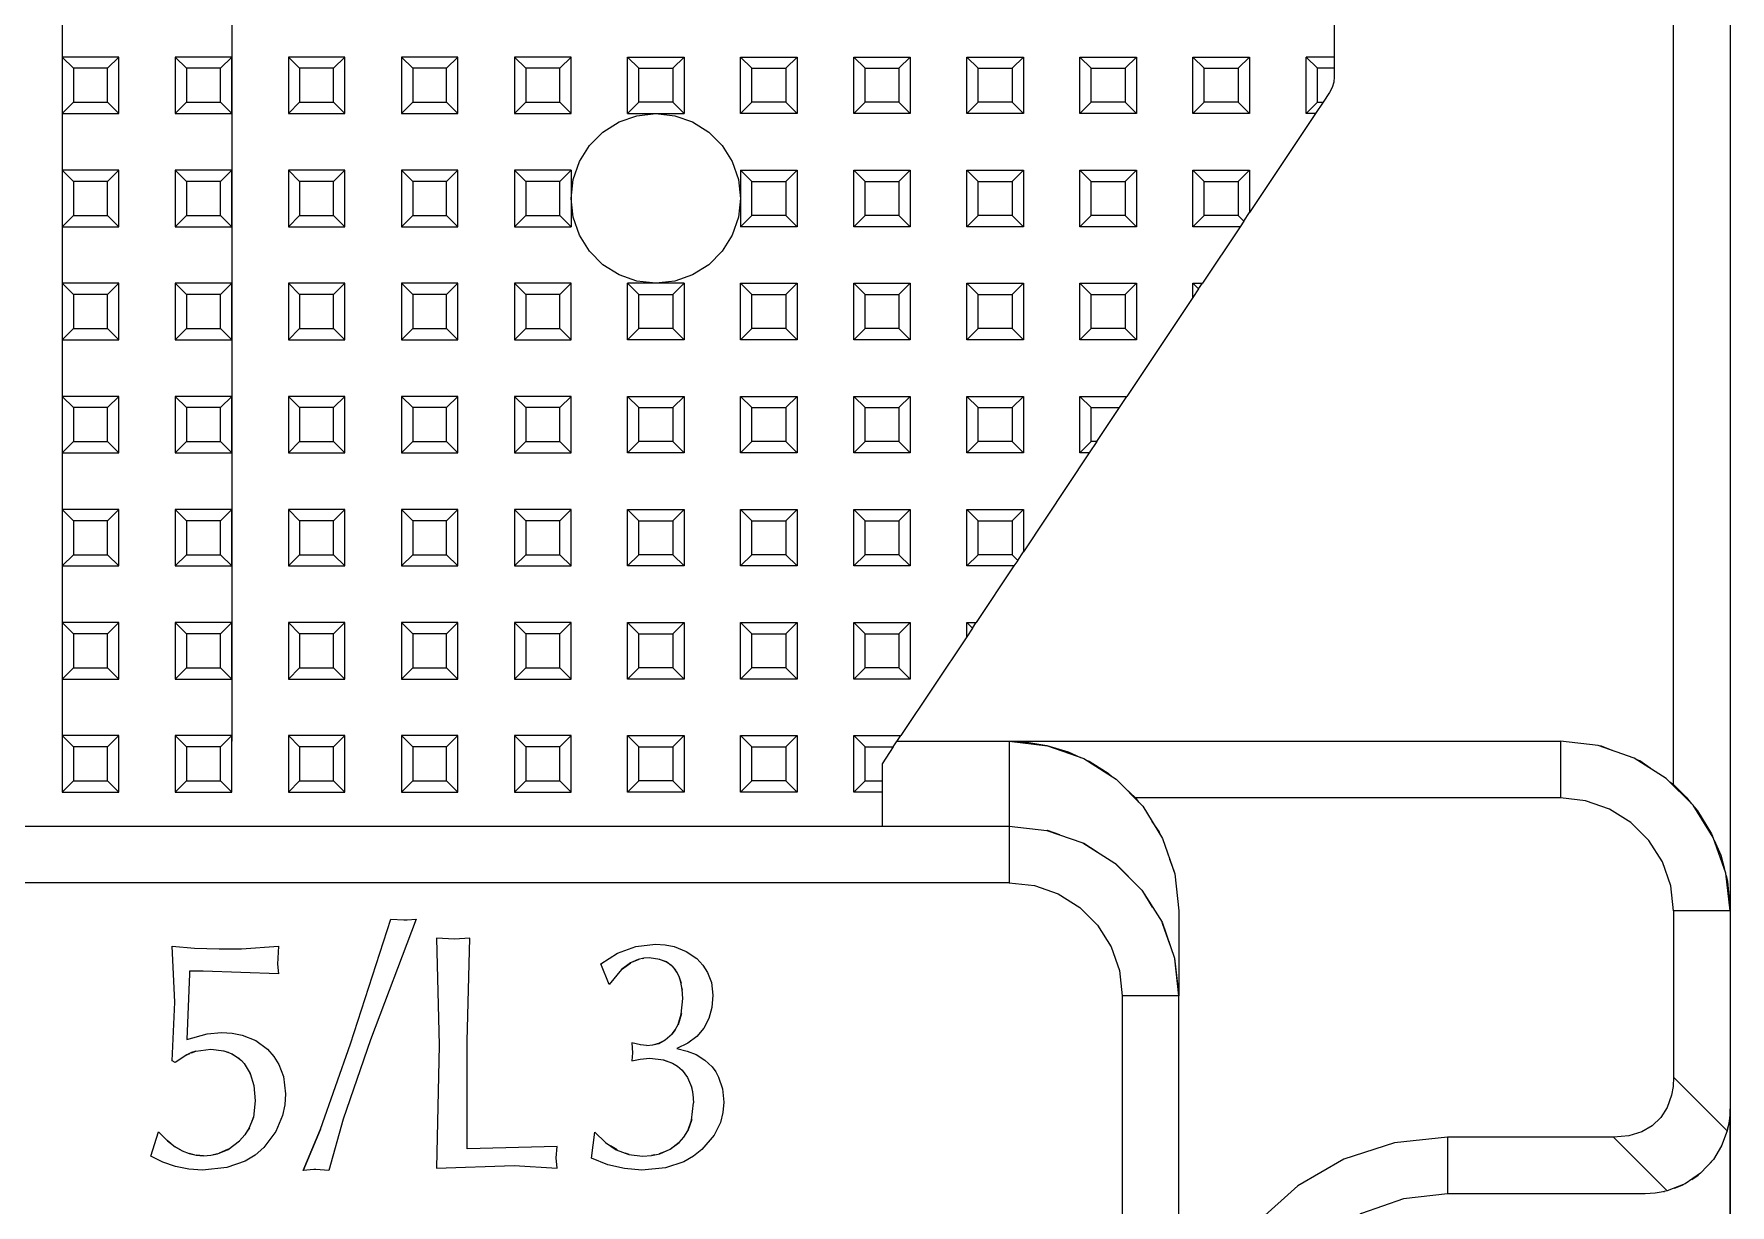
# Model space of a CAD drawing. Header units: millimetres. Extents: x 0 to 125, y 0 to 180.
# Drawn here: x 92.65 to 122.65, y 136.1 to 156.81 of the extents above; entities that cross this region are included whole.
import ezdxf

# ---------------------------------------------------------------- set-up
doc = ezdxf.new("R2010")
doc.units = ezdxf.units.MM

# ---------------------------------------------------------------- blocks, each defined once
blk = doc.blocks.new('CHINT_7200accf6e0c55f6a13e2ec68f27ea84_FACE_0')
at = {"color": 7, "linetype": 'CONTINUOUS', "true_color": 0x40d9ff}
for p, q in [((93.15, 161.4), (93.15, 144.4)), ((96.15, 159.4), (96.15, 144.3)), ((115.65, 157.4), (115.65, 156.4)), ((93.35, 156.2), (93.15, 156.4)), ((94.15, 156.4), (93.15, 156.4)), ((93.15, 156.4), (93.15, 155.4)), ((93.95, 156.2), (94.15, 156.4)), ((94.15, 155.4), (94.15, 156.4)), ((95.35, 156.2), (95.15, 156.4)), ((96.15, 156.4), (95.15, 156.4)), ((95.15, 156.4), (95.15, 155.4)), ((95.95, 156.2), (96.15, 156.4)), ((96.15, 155.4), (96.15, 156.4)), ((97.35, 156.2), (97.15, 156.4)), ((98.15, 156.4), (97.15, 156.4)), ((97.15, 156.4), (97.15, 155.4)), ((97.95, 156.2), (98.15, 156.4)), ((98.15, 155.4), (98.15, 156.4)), ((99.35, 156.2), (99.15, 156.4)), ((100.15, 156.4), (99.15, 156.4)), ((99.15, 156.4), (99.15, 155.4)), ((99.95, 156.2), (100.15, 156.4)), ((100.15, 155.4), (100.15, 156.4)), ((101.35, 156.2), (101.15, 156.4)), ((102.15, 156.4), (101.15, 156.4)), ((101.15, 156.4), (101.15, 155.4)), ((101.95, 156.2), (102.15, 156.4)), ((102.15, 155.4), (102.15, 156.4)), ((103.35, 156.2), (103.15, 156.4)), ((103.15, 155.4), (103.15, 156.4)), ((103.15, 156.4), (104.15, 156.4)), ((103.95, 156.2), (104.15, 156.4)), ((104.15, 156.4), (104.15, 155.4)), ((105.35, 156.2), (105.15, 156.4)), ((105.15, 155.4), (105.15, 156.4)), ((105.15, 156.4), (106.15, 156.4)), ((105.95, 156.2), (106.15, 156.4)), ((106.15, 156.4), (106.15, 155.4)), ((107.35, 156.2), (107.15, 156.4)), ((107.15, 155.4), (107.15, 156.4)), ((107.15, 156.4), (108.15, 156.4)), ((107.95, 156.2), (108.15, 156.4)), ((108.15, 156.4), (108.15, 155.4)), ((109.35, 156.2), (109.15, 156.4)), ((109.15, 155.4), (109.15, 156.4)), ((109.15, 156.4), (110.15, 156.4)), ((109.95, 156.2), (110.15, 156.4)), ((110.15, 156.4), (110.15, 155.4)), ((111.35, 156.2), (111.15, 156.4)), ((111.15, 155.4), (111.15, 156.4)), ((111.15, 156.4), (112.15, 156.4)), ((111.95, 156.2), (112.15, 156.4)), ((112.15, 156.4), (112.15, 155.4)), ((113.35, 156.2), (113.15, 156.4)), ((113.15, 155.4), (113.15, 156.4)), ((113.15, 156.4), (114.15, 156.4)), ((113.95, 156.2), (114.15, 156.4)), ((114.15, 156.4), (114.15, 155.4)), ((115.35, 156.2), (115.15, 156.4)), ((115.15, 155.4), (115.15, 156.4)), ((115.65, 156.4), (115.15, 156.4)), ((93.95, 156.2), (93.35, 156.2)), ((93.35, 156.2), (93.35, 155.6)), ((93.95, 155.6), (93.95, 156.2)), ((95.95, 156.2), (95.35, 156.2)), ((95.35, 156.2), (95.35, 155.6)), ((95.95, 155.6), (95.95, 156.2)), ((97.95, 156.2), (97.35, 156.2)), ((97.35, 156.2), (97.35, 155.6)), ((97.95, 155.6), (97.95, 156.2)), ((99.95, 156.2), (99.35, 156.2)), ((99.35, 156.2), (99.35, 155.6)), ((99.95, 155.6), (99.95, 156.2)), ((101.95, 156.2), (101.35, 156.2)), ((101.35, 156.2), (101.35, 155.6)), ((101.95, 155.6), (101.95, 156.2)), ((103.35, 155.6), (103.35, 156.2)), ((103.35, 156.2), (103.95, 156.2)), ((103.95, 156.2), (103.95, 155.6)), ((105.35, 155.6), (105.35, 156.2)), ((105.35, 156.2), (105.95, 156.2)), ((105.95, 156.2), (105.95, 155.6)), ((107.35, 155.6), (107.35, 156.2)), ((107.35, 156.2), (107.95, 156.2)), ((107.95, 156.2), (107.95, 155.6)), ((109.35, 155.6), (109.35, 156.2)), ((109.35, 156.2), (109.95, 156.2)), ((109.95, 156.2), (109.95, 155.6)), ((111.35, 155.6), (111.35, 156.2)), ((111.35, 156.2), (111.95, 156.2)), ((111.95, 156.2), (111.95, 155.6)), ((113.35, 155.6), (113.35, 156.2)), ((113.35, 156.2), (113.95, 156.2)), ((113.95, 156.2), (113.95, 155.6)), ((115.35, 155.6), (115.35, 156.2)), ((93.35, 155.6), (93.15, 155.4)), ((93.15, 155.4), (94.15, 155.4)), ((93.35, 155.6), (93.95, 155.6)), ((93.95, 155.6), (94.15, 155.4)), ((95.35, 155.6), (95.15, 155.4)), ((95.15, 155.4), (96.15, 155.4)), ((95.35, 155.6), (95.95, 155.6)), ((95.95, 155.6), (96.15, 155.4)), ((97.35, 155.6), (97.15, 155.4)), ((97.15, 155.4), (98.15, 155.4)), ((97.35, 155.6), (97.95, 155.6)), ((97.95, 155.6), (98.15, 155.4)), ((99.35, 155.6), (99.15, 155.4)), ((99.15, 155.4), (100.15, 155.4)), ((99.35, 155.6), (99.95, 155.6)), ((99.95, 155.6), (100.15, 155.4)), ((101.35, 155.6), (101.15, 155.4)), ((101.15, 155.4), (102.15, 155.4)), ((101.35, 155.6), (101.95, 155.6)), ((101.95, 155.6), (102.15, 155.4)), ((103.35, 155.6), (103.15, 155.4)), ((103.95, 155.6), (103.35, 155.6)), ((103.95, 155.6), (104.15, 155.4)), ((105.35, 155.6), (105.15, 155.4)), ((106.15, 155.4), (105.15, 155.4)), ((105.95, 155.6), (105.35, 155.6)), ((105.95, 155.6), (106.15, 155.4)), ((107.35, 155.6), (107.15, 155.4)), ((108.15, 155.4), (107.15, 155.4)), ((107.95, 155.6), (107.35, 155.6)), ((107.95, 155.6), (108.15, 155.4)), ((109.35, 155.6), (109.15, 155.4)), ((110.15, 155.4), (109.15, 155.4)), ((109.95, 155.6), (109.35, 155.6)), ((109.95, 155.6), (110.15, 155.4)), ((111.35, 155.6), (111.15, 155.4)), ((112.15, 155.4), (111.15, 155.4)), ((111.95, 155.6), (111.35, 155.6)), ((111.95, 155.6), (112.15, 155.4)), ((113.35, 155.6), (113.15, 155.4)), ((114.15, 155.4), (113.15, 155.4)), ((113.95, 155.6), (113.35, 155.6)), ((113.95, 155.6), (114.15, 155.4)), ((115.317, 155.4), (114.15, 153.65)), ((115.35, 155.6), (115.15, 155.4)), ((115.317, 155.4), (115.15, 155.4)), ((93.35, 154.2), (93.15, 154.4)), ((94.15, 154.4), (93.15, 154.4)), ((93.15, 154.4), (93.15, 153.4)), ((93.95, 154.2), (93.35, 154.2)), ((93.35, 154.2), (93.35, 153.6)), ((93.95, 154.2), (94.15, 154.4)), ((93.95, 153.6), (93.95, 154.2)), ((94.15, 153.4), (94.15, 154.4)), ((95.35, 154.2), (95.15, 154.4)), ((96.15, 154.4), (95.15, 154.4)), ((95.15, 154.4), (95.15, 153.4)), ((95.95, 154.2), (95.35, 154.2)), ((95.35, 154.2), (95.35, 153.6)), ((95.95, 154.2), (96.15, 154.4)), ((95.95, 153.6), (95.95, 154.2)), ((96.15, 153.4), (96.15, 154.4)), ((97.35, 154.2), (97.15, 154.4)), ((98.15, 154.4), (97.15, 154.4)), ((97.15, 154.4), (97.15, 153.4)), ((97.95, 154.2), (97.35, 154.2)), ((97.35, 154.2), (97.35, 153.6)), ((97.95, 154.2), (98.15, 154.4)), ((97.95, 153.6), (97.95, 154.2)), ((98.15, 153.4), (98.15, 154.4)), ((99.35, 154.2), (99.15, 154.4)), ((100.15, 154.4), (99.15, 154.4)), ((99.15, 154.4), (99.15, 153.4)), ((99.95, 154.2), (99.35, 154.2)), ((99.35, 154.2), (99.35, 153.6)), ((99.95, 154.2), (100.15, 154.4)), ((99.95, 153.6), (99.95, 154.2)), ((100.15, 153.4), (100.15, 154.4)), ((101.35, 154.2), (101.15, 154.4)), ((101.15, 154.4), (101.15, 153.4)), ((102.15, 154.4), (101.15, 154.4)), ((101.95, 154.2), (101.35, 154.2)), ((101.35, 154.2), (101.35, 153.6)), ((101.95, 154.2), (102.15, 154.4)), ((101.95, 153.6), (101.95, 154.2)), ((105.35, 154.2), (105.15, 154.4)), ((105.15, 154.4), (106.15, 154.4)), ((105.35, 154.2), (105.95, 154.2)), ((105.35, 153.6), (105.35, 154.2)), ((105.95, 154.2), (106.15, 154.4)), ((105.95, 154.2), (105.95, 153.6)), ((106.15, 154.4), (106.15, 153.4)), ((107.35, 154.2), (107.15, 154.4)), ((107.15, 153.4), (107.15, 154.4)), ((107.15, 154.4), (108.15, 154.4)), ((107.35, 153.6), (107.35, 154.2)), ((107.35, 154.2), (107.95, 154.2)), ((107.95, 154.2), (108.15, 154.4)), ((107.95, 154.2), (107.95, 153.6)), ((108.15, 154.4), (108.15, 153.4)), ((109.35, 154.2), (109.15, 154.4)), ((109.15, 153.4), (109.15, 154.4)), ((109.15, 154.4), (110.15, 154.4)), ((109.35, 153.6), (109.35, 154.2)), ((109.35, 154.2), (109.95, 154.2)), ((109.95, 154.2), (110.15, 154.4)), ((109.95, 154.2), (109.95, 153.6)), ((110.15, 154.4), (110.15, 153.4)), ((111.35, 154.2), (111.15, 154.4)), ((111.15, 153.4), (111.15, 154.4)), ((111.15, 154.4), (112.15, 154.4)), ((111.35, 153.6), (111.35, 154.2)), ((111.35, 154.2), (111.95, 154.2)), ((111.95, 154.2), (112.15, 154.4)), ((111.95, 154.2), (111.95, 153.6)), ((112.15, 154.4), (112.15, 153.4)), ((113.35, 154.2), (113.15, 154.4)), ((113.15, 153.4), (113.15, 154.4)), ((113.15, 154.4), (114.15, 154.4)), ((113.35, 154.2), (113.95, 154.2)), ((113.35, 153.6), (113.35, 154.2)), ((113.95, 154.2), (114.15, 154.4)), ((113.95, 154.2), (113.95, 153.6)), ((114.15, 154.4), (114.15, 153.65)), ((93.35, 153.6), (93.15, 153.4)), ((93.35, 153.6), (93.95, 153.6)), ((93.95, 153.6), (94.15, 153.4)), ((95.35, 153.6), (95.15, 153.4)), ((95.35, 153.6), (95.95, 153.6)), ((95.95, 153.6), (96.15, 153.4)), ((97.35, 153.6), (97.15, 153.4)), ((97.35, 153.6), (97.95, 153.6)), ((97.95, 153.6), (98.15, 153.4)), ((99.35, 153.6), (99.15, 153.4)), ((99.35, 153.6), (99.95, 153.6)), ((99.95, 153.6), (100.15, 153.4)), ((101.35, 153.6), (101.15, 153.4)), ((101.35, 153.6), (101.95, 153.6)), ((101.95, 153.6), (102.15, 153.4)), ((105.35, 153.6), (105.15, 153.4)), ((105.95, 153.6), (105.35, 153.6)), ((105.95, 153.6), (106.15, 153.4)), ((107.35, 153.6), (107.15, 153.4)), ((107.95, 153.6), (107.35, 153.6)), ((107.95, 153.6), (108.15, 153.4)), ((109.35, 153.6), (109.15, 153.4)), ((109.95, 153.6), (109.35, 153.6)), ((109.95, 153.6), (110.15, 153.4)), ((111.35, 153.6), (111.15, 153.4)), ((111.95, 153.6), (111.35, 153.6)), ((111.95, 153.6), (112.15, 153.4)), ((113.35, 153.6), (113.15, 153.4)), ((113.95, 153.6), (113.35, 153.6)), ((113.95, 153.6), (114.05, 153.5)), ((114.05, 153.5), (114.15, 153.65)), ((93.15, 153.4), (94.15, 153.4)), ((95.15, 153.4), (96.15, 153.4)), ((97.15, 153.4), (98.15, 153.4)), ((99.15, 153.4), (100.15, 153.4)), ((101.15, 153.4), (102.15, 153.4)), ((106.15, 153.4), (105.15, 153.4)), ((108.15, 153.4), (107.15, 153.4)), ((110.15, 153.4), (109.15, 153.4)), ((112.15, 153.4), (111.15, 153.4)), ((113.983, 153.4), (113.15, 153.4)), ((113.983, 153.4), (113.317, 152.4)), ((114.05, 153.5), (113.983, 153.4)), ((93.35, 152.2), (93.15, 152.4)), ((94.15, 152.4), (93.15, 152.4)), ((93.15, 152.4), (93.15, 151.4)), ((93.95, 152.2), (93.35, 152.2)), ((93.35, 152.2), (93.35, 151.6)), ((93.95, 152.2), (94.15, 152.4)), ((93.95, 151.6), (93.95, 152.2)), ((94.15, 151.4), (94.15, 152.4)), ((95.35, 152.2), (95.15, 152.4)), ((96.15, 152.4), (95.15, 152.4)), ((95.15, 152.4), (95.15, 151.4)), ((95.95, 152.2), (95.35, 152.2)), ((95.35, 152.2), (95.35, 151.6)), ((95.95, 152.2), (96.15, 152.4)), ((95.95, 151.6), (95.95, 152.2)), ((96.15, 151.4), (96.15, 152.4)), ((97.35, 152.2), (97.15, 152.4)), ((98.15, 152.4), (97.15, 152.4)), ((97.15, 152.4), (97.15, 151.4)), ((97.95, 152.2), (97.35, 152.2)), ((97.35, 152.2), (97.35, 151.6)), ((97.95, 152.2), (98.15, 152.4)), ((97.95, 151.6), (97.95, 152.2)), ((98.15, 151.4), (98.15, 152.4)), ((99.35, 152.2), (99.15, 152.4)), ((100.15, 152.4), (99.15, 152.4)), ((99.15, 152.4), (99.15, 151.4)), ((99.95, 152.2), (99.35, 152.2)), ((99.35, 152.2), (99.35, 151.6)), ((99.95, 152.2), (100.15, 152.4)), ((99.95, 151.6), (99.95, 152.2)), ((100.15, 151.4), (100.15, 152.4)), ((101.35, 152.2), (101.15, 152.4)), ((102.15, 152.4), (101.15, 152.4)), ((101.15, 152.4), (101.15, 151.4)), ((101.95, 152.2), (101.35, 152.2)), ((101.35, 152.2), (101.35, 151.6)), ((101.95, 152.2), (102.15, 152.4)), ((101.95, 151.6), (101.95, 152.2)), ((102.15, 151.4), (102.15, 152.4)), ((103.35, 152.2), (103.15, 152.4)), ((103.15, 151.4), (103.15, 152.4)), ((103.35, 151.6), (103.35, 152.2)), ((103.35, 152.2), (103.95, 152.2)), ((103.95, 152.2), (104.15, 152.4)), ((103.95, 152.2), (103.95, 151.6)), ((104.15, 152.4), (104.15, 151.4)), ((105.35, 152.2), (105.15, 152.4)), ((105.15, 151.4), (105.15, 152.4)), ((105.15, 152.4), (106.15, 152.4)), ((105.35, 151.6), (105.35, 152.2)), ((105.35, 152.2), (105.95, 152.2)), ((105.95, 152.2), (106.15, 152.4)), ((105.95, 152.2), (105.95, 151.6)), ((106.15, 152.4), (106.15, 151.4)), ((107.35, 152.2), (107.15, 152.4)), ((107.15, 151.4), (107.15, 152.4)), ((107.15, 152.4), (108.15, 152.4)), ((107.35, 151.6), (107.35, 152.2)), ((107.35, 152.2), (107.95, 152.2)), ((107.95, 152.2), (108.15, 152.4)), ((107.95, 152.2), (107.95, 151.6)), ((108.15, 152.4), (108.15, 151.4)), ((109.35, 152.2), (109.15, 152.4)), ((109.15, 151.4), (109.15, 152.4)), ((109.15, 152.4), (110.15, 152.4)), ((109.35, 151.6), (109.35, 152.2)), ((109.35, 152.2), (109.95, 152.2)), ((109.95, 152.2), (110.15, 152.4)), ((109.95, 152.2), (109.95, 151.6)), ((110.15, 152.4), (110.15, 151.4)), ((111.35, 152.2), (111.15, 152.4)), ((111.15, 152.4), (112.15, 152.4)), ((111.15, 151.4), (111.15, 152.4)), ((111.35, 152.2), (111.95, 152.2)), ((111.35, 151.6), (111.35, 152.2)), ((111.95, 152.2), (112.15, 152.4)), ((111.95, 152.2), (111.95, 151.6)), ((113.15, 152.15), (111.983, 150.4)), ((112.15, 152.4), (112.15, 151.4)), ((113.25, 152.3), (113.15, 152.4)), ((113.15, 152.15), (113.15, 152.4)), ((113.15, 152.4), (113.317, 152.4)), ((113.25, 152.3), (113.15, 152.15)), ((113.25, 152.3), (113.317, 152.4)), ((93.35, 151.6), (93.15, 151.4)), ((93.35, 151.6), (93.95, 151.6)), ((93.95, 151.6), (94.15, 151.4)), ((95.35, 151.6), (95.15, 151.4)), ((95.35, 151.6), (95.95, 151.6)), ((95.95, 151.6), (96.15, 151.4)), ((97.35, 151.6), (97.15, 151.4)), ((97.35, 151.6), (97.95, 151.6)), ((97.95, 151.6), (98.15, 151.4)), ((99.35, 151.6), (99.15, 151.4)), ((99.35, 151.6), (99.95, 151.6)), ((99.95, 151.6), (100.15, 151.4)), ((101.35, 151.6), (101.15, 151.4)), ((101.35, 151.6), (101.95, 151.6)), ((101.95, 151.6), (102.15, 151.4)), ((103.35, 151.6), (103.15, 151.4)), ((103.95, 151.6), (103.35, 151.6)), ((103.95, 151.6), (104.15, 151.4)), ((105.35, 151.6), (105.15, 151.4)), ((105.95, 151.6), (105.35, 151.6)), ((105.95, 151.6), (106.15, 151.4)), ((107.35, 151.6), (107.15, 151.4)), ((107.95, 151.6), (107.35, 151.6)), ((107.95, 151.6), (108.15, 151.4)), ((109.35, 151.6), (109.15, 151.4)), ((109.95, 151.6), (109.35, 151.6)), ((109.95, 151.6), (110.15, 151.4)), ((111.35, 151.6), (111.15, 151.4)), ((111.95, 151.6), (111.35, 151.6)), ((111.95, 151.6), (112.15, 151.4)), ((93.15, 151.4), (94.15, 151.4)), ((95.15, 151.4), (96.15, 151.4)), ((97.15, 151.4), (98.15, 151.4)), ((99.15, 151.4), (100.15, 151.4)), ((101.15, 151.4), (102.15, 151.4)), ((104.15, 151.4), (103.15, 151.4)), ((106.15, 151.4), (105.15, 151.4)), ((108.15, 151.4), (107.15, 151.4)), ((110.15, 151.4), (109.15, 151.4)), ((112.15, 151.4), (111.15, 151.4)), ((93.35, 150.2), (93.15, 150.4)), ((94.15, 150.4), (93.15, 150.4)), ((93.15, 150.4), (93.15, 149.4)), ((93.95, 150.2), (94.15, 150.4)), ((94.15, 149.4), (94.15, 150.4)), ((95.35, 150.2), (95.15, 150.4)), ((96.15, 150.4), (95.15, 150.4)), ((95.15, 150.4), (95.15, 149.4)), ((95.95, 150.2), (96.15, 150.4)), ((96.15, 149.4), (96.15, 150.4)), ((97.35, 150.2), (97.15, 150.4)), ((98.15, 150.4), (97.15, 150.4)), ((97.15, 150.4), (97.15, 149.4)), ((97.95, 150.2), (98.15, 150.4)), ((98.15, 149.4), (98.15, 150.4)), ((99.35, 150.2), (99.15, 150.4)), ((100.15, 150.4), (99.15, 150.4)), ((99.15, 150.4), (99.15, 149.4)), ((99.95, 150.2), (100.15, 150.4)), ((100.15, 149.4), (100.15, 150.4)), ((101.35, 150.2), (101.15, 150.4)), ((102.15, 150.4), (101.15, 150.4)), ((101.15, 150.4), (101.15, 149.4)), ((101.95, 150.2), (102.15, 150.4)), ((102.15, 149.4), (102.15, 150.4)), ((103.35, 150.2), (103.15, 150.4)), ((103.15, 149.4), (103.15, 150.4)), ((103.15, 150.4), (104.15, 150.4)), ((103.95, 150.2), (104.15, 150.4)), ((104.15, 150.4), (104.15, 149.4)), ((105.35, 150.2), (105.15, 150.4)), ((105.15, 149.4), (105.15, 150.4)), ((105.15, 150.4), (106.15, 150.4)), ((105.95, 150.2), (106.15, 150.4)), ((106.15, 150.4), (106.15, 149.4)), ((107.35, 150.2), (107.15, 150.4)), ((107.15, 149.4), (107.15, 150.4)), ((107.15, 150.4), (108.15, 150.4)), ((107.95, 150.2), (108.15, 150.4)), ((108.15, 150.4), (108.15, 149.4)), ((109.35, 150.2), (109.15, 150.4)), ((109.15, 149.4), (109.15, 150.4)), ((109.15, 150.4), (110.15, 150.4)), ((109.95, 150.2), (110.15, 150.4)), ((110.15, 150.4), (110.15, 149.4)), ((111.35, 150.2), (111.15, 150.4)), ((111.15, 149.4), (111.15, 150.4)), ((111.15, 150.4), (111.983, 150.4)), ((111.85, 150.2), (111.983, 150.4)), ((93.95, 150.2), (93.35, 150.2)), ((93.35, 150.2), (93.35, 149.6)), ((93.95, 149.6), (93.95, 150.2)), ((95.95, 150.2), (95.35, 150.2)), ((95.35, 150.2), (95.35, 149.6)), ((95.95, 149.6), (95.95, 150.2)), ((97.95, 150.2), (97.35, 150.2)), ((97.35, 150.2), (97.35, 149.6)), ((97.95, 149.6), (97.95, 150.2)), ((99.95, 150.2), (99.35, 150.2)), ((99.35, 150.2), (99.35, 149.6)), ((99.95, 149.6), (99.95, 150.2)), ((101.95, 150.2), (101.35, 150.2)), ((101.35, 150.2), (101.35, 149.6)), ((101.95, 149.6), (101.95, 150.2)), ((103.35, 149.6), (103.35, 150.2)), ((103.35, 150.2), (103.95, 150.2)), ((103.95, 150.2), (103.95, 149.6)), ((105.35, 149.6), (105.35, 150.2)), ((105.35, 150.2), (105.95, 150.2)), ((105.95, 150.2), (105.95, 149.6)), ((107.35, 149.6), (107.35, 150.2)), ((107.35, 150.2), (107.95, 150.2)), ((107.95, 150.2), (107.95, 149.6)), ((109.35, 150.2), (109.95, 150.2)), ((109.35, 149.6), (109.35, 150.2)), ((109.95, 150.2), (109.95, 149.6)), ((111.35, 150.2), (111.85, 150.2)), ((111.35, 149.6), (111.35, 150.2)), ((111.45, 149.6), (111.85, 150.2)), ((93.35, 149.6), (93.15, 149.4)), ((93.35, 149.6), (93.95, 149.6)), ((93.95, 149.6), (94.15, 149.4)), ((95.35, 149.6), (95.15, 149.4)), ((95.35, 149.6), (95.95, 149.6)), ((95.95, 149.6), (96.15, 149.4)), ((97.35, 149.6), (97.15, 149.4)), ((97.35, 149.6), (97.95, 149.6)), ((97.95, 149.6), (98.15, 149.4)), ((99.35, 149.6), (99.15, 149.4)), ((99.35, 149.6), (99.95, 149.6)), ((99.95, 149.6), (100.15, 149.4)), ((101.35, 149.6), (101.15, 149.4)), ((101.35, 149.6), (101.95, 149.6)), ((101.95, 149.6), (102.15, 149.4)), ((103.35, 149.6), (103.15, 149.4)), ((103.95, 149.6), (103.35, 149.6)), ((103.95, 149.6), (104.15, 149.4)), ((105.35, 149.6), (105.15, 149.4)), ((105.95, 149.6), (105.35, 149.6)), ((105.95, 149.6), (106.15, 149.4)), ((107.35, 149.6), (107.15, 149.4)), ((107.95, 149.6), (107.35, 149.6)), ((107.95, 149.6), (108.15, 149.4)), ((109.35, 149.6), (109.15, 149.4)), ((109.95, 149.6), (109.35, 149.6)), ((109.95, 149.6), (110.15, 149.4)), ((111.35, 149.6), (111.15, 149.4)), ((111.45, 149.6), (111.317, 149.4)), ((111.45, 149.6), (111.35, 149.6)), ((93.15, 149.4), (94.15, 149.4)), ((95.15, 149.4), (96.15, 149.4)), ((97.15, 149.4), (98.15, 149.4)), ((99.15, 149.4), (100.15, 149.4)), ((101.15, 149.4), (102.15, 149.4)), ((104.15, 149.4), (103.15, 149.4)), ((106.15, 149.4), (105.15, 149.4)), ((108.15, 149.4), (107.15, 149.4)), ((110.15, 149.4), (109.15, 149.4)), ((111.317, 149.4), (110.15, 147.65)), ((111.317, 149.4), (111.15, 149.4)), ((93.35, 148.2), (93.15, 148.4)), ((94.15, 148.4), (93.15, 148.4)), ((93.15, 148.4), (93.15, 147.4)), ((93.95, 148.2), (93.35, 148.2)), ((93.35, 148.2), (93.35, 147.6)), ((93.95, 148.2), (94.15, 148.4)), ((93.95, 147.6), (93.95, 148.2)), ((94.15, 147.4), (94.15, 148.4)), ((95.35, 148.2), (95.15, 148.4)), ((96.15, 148.4), (95.15, 148.4)), ((95.15, 148.4), (95.15, 147.4)), ((95.95, 148.2), (95.35, 148.2)), ((95.35, 148.2), (95.35, 147.6)), ((95.95, 148.2), (96.15, 148.4)), ((95.95, 147.6), (95.95, 148.2)), ((96.15, 147.4), (96.15, 148.4)), ((97.35, 148.2), (97.15, 148.4)), ((98.15, 148.4), (97.15, 148.4)), ((97.15, 148.4), (97.15, 147.4)), ((97.95, 148.2), (97.35, 148.2)), ((97.35, 148.2), (97.35, 147.6)), ((97.95, 148.2), (98.15, 148.4)), ((97.95, 147.6), (97.95, 148.2)), ((98.15, 147.4), (98.15, 148.4)), ((99.35, 148.2), (99.15, 148.4)), ((100.15, 148.4), (99.15, 148.4)), ((99.15, 148.4), (99.15, 147.4)), ((99.95, 148.2), (99.35, 148.2)), ((99.35, 148.2), (99.35, 147.6)), ((99.95, 148.2), (100.15, 148.4)), ((99.95, 147.6), (99.95, 148.2)), ((100.15, 147.4), (100.15, 148.4)), ((101.35, 148.2), (101.15, 148.4)), ((102.15, 148.4), (101.15, 148.4)), ((101.15, 148.4), (101.15, 147.4)), ((101.95, 148.2), (101.35, 148.2)), ((101.35, 148.2), (101.35, 147.6)), ((101.95, 148.2), (102.15, 148.4)), ((101.95, 147.6), (101.95, 148.2)), ((102.15, 147.4), (102.15, 148.4)), ((103.35, 148.2), (103.15, 148.4)), ((103.15, 147.4), (103.15, 148.4)), ((103.15, 148.4), (104.15, 148.4)), ((103.35, 147.6), (103.35, 148.2)), ((103.35, 148.2), (103.95, 148.2)), ((103.95, 148.2), (104.15, 148.4)), ((103.95, 148.2), (103.95, 147.6)), ((104.15, 148.4), (104.15, 147.4)), ((105.35, 148.2), (105.15, 148.4)), ((105.15, 147.4), (105.15, 148.4)), ((105.15, 148.4), (106.15, 148.4)), ((105.35, 147.6), (105.35, 148.2)), ((105.35, 148.2), (105.95, 148.2)), ((105.95, 148.2), (106.15, 148.4)), ((105.95, 148.2), (105.95, 147.6)), ((106.15, 148.4), (106.15, 147.4)), ((107.35, 148.2), (107.15, 148.4)), ((107.15, 147.4), (107.15, 148.4)), ((107.15, 148.4), (108.15, 148.4)), ((107.35, 148.2), (107.95, 148.2)), ((107.35, 147.6), (107.35, 148.2)), ((107.95, 148.2), (108.15, 148.4)), ((107.95, 148.2), (107.95, 147.6)), ((108.15, 148.4), (108.15, 147.4)), ((109.35, 148.2), (109.15, 148.4)), ((109.15, 147.4), (109.15, 148.4)), ((109.15, 148.4), (110.15, 148.4)), ((109.35, 148.2), (109.95, 148.2)), ((109.35, 147.6), (109.35, 148.2)), ((109.95, 148.2), (110.15, 148.4)), ((109.95, 148.2), (109.95, 147.6)), ((110.15, 148.4), (110.15, 147.65)), ((93.35, 147.6), (93.15, 147.4)), ((93.35, 147.6), (93.95, 147.6)), ((93.95, 147.6), (94.15, 147.4)), ((95.35, 147.6), (95.15, 147.4)), ((95.35, 147.6), (95.95, 147.6)), ((95.95, 147.6), (96.15, 147.4)), ((97.35, 147.6), (97.15, 147.4)), ((97.35, 147.6), (97.95, 147.6)), ((97.95, 147.6), (98.15, 147.4)), ((99.35, 147.6), (99.15, 147.4)), ((99.35, 147.6), (99.95, 147.6)), ((99.95, 147.6), (100.15, 147.4)), ((101.35, 147.6), (101.15, 147.4)), ((101.35, 147.6), (101.95, 147.6)), ((101.95, 147.6), (102.15, 147.4)), ((103.35, 147.6), (103.15, 147.4)), ((103.95, 147.6), (103.35, 147.6)), ((103.95, 147.6), (104.15, 147.4)), ((105.35, 147.6), (105.15, 147.4)), ((105.95, 147.6), (105.35, 147.6)), ((105.95, 147.6), (106.15, 147.4)), ((107.35, 147.6), (107.15, 147.4)), ((107.95, 147.6), (107.35, 147.6)), ((107.95, 147.6), (108.15, 147.4)), ((109.35, 147.6), (109.15, 147.4)), ((109.95, 147.6), (109.35, 147.6)), ((109.95, 147.6), (110.05, 147.5)), ((110.05, 147.5), (110.15, 147.65)), ((93.15, 147.4), (94.15, 147.4)), ((95.15, 147.4), (96.15, 147.4)), ((97.15, 147.4), (98.15, 147.4)), ((99.15, 147.4), (100.15, 147.4)), ((101.15, 147.4), (102.15, 147.4)), ((104.15, 147.4), (103.15, 147.4)), ((106.15, 147.4), (105.15, 147.4)), ((108.15, 147.4), (107.15, 147.4)), ((109.983, 147.4), (109.15, 147.4)), ((109.983, 147.4), (109.317, 146.4)), ((110.05, 147.5), (109.983, 147.4)), ((93.35, 146.2), (93.15, 146.4)), ((94.15, 146.4), (93.15, 146.4)), ((93.15, 146.4), (93.15, 145.4)), ((93.95, 146.2), (93.35, 146.2)), ((93.35, 146.2), (93.35, 145.6)), ((93.95, 146.2), (94.15, 146.4)), ((93.95, 145.6), (93.95, 146.2)), ((94.15, 145.4), (94.15, 146.4)), ((95.35, 146.2), (95.15, 146.4)), ((96.15, 146.4), (95.15, 146.4)), ((95.15, 146.4), (95.15, 145.4)), ((95.95, 146.2), (95.35, 146.2)), ((95.35, 146.2), (95.35, 145.6)), ((95.95, 146.2), (96.15, 146.4)), ((95.95, 145.6), (95.95, 146.2)), ((96.15, 145.4), (96.15, 146.4)), ((97.35, 146.2), (97.15, 146.4)), ((98.15, 146.4), (97.15, 146.4)), ((97.15, 146.4), (97.15, 145.4)), ((97.95, 146.2), (97.35, 146.2)), ((97.35, 146.2), (97.35, 145.6)), ((97.95, 146.2), (98.15, 146.4)), ((97.95, 145.6), (97.95, 146.2)), ((98.15, 145.4), (98.15, 146.4)), ((99.35, 146.2), (99.15, 146.4)), ((100.15, 146.4), (99.15, 146.4)), ((99.15, 146.4), (99.15, 145.4)), ((99.95, 146.2), (99.35, 146.2)), ((99.35, 146.2), (99.35, 145.6)), ((99.95, 146.2), (100.15, 146.4)), ((99.95, 145.6), (99.95, 146.2)), ((100.15, 145.4), (100.15, 146.4)), ((101.35, 146.2), (101.15, 146.4)), ((102.15, 146.4), (101.15, 146.4)), ((101.15, 146.4), (101.15, 145.4)), ((101.95, 146.2), (101.35, 146.2)), ((101.35, 146.2), (101.35, 145.6)), ((101.95, 146.2), (102.15, 146.4)), ((101.95, 145.6), (101.95, 146.2)), ((102.15, 145.4), (102.15, 146.4)), ((103.35, 146.2), (103.15, 146.4)), ((103.15, 146.4), (104.15, 146.4)), ((103.15, 145.4), (103.15, 146.4)), ((103.35, 146.2), (103.95, 146.2)), ((103.35, 145.6), (103.35, 146.2)), ((103.95, 146.2), (104.15, 146.4)), ((103.95, 146.2), (103.95, 145.6)), ((104.15, 146.4), (104.15, 145.4)), ((105.35, 146.2), (105.15, 146.4)), ((105.15, 145.4), (105.15, 146.4)), ((105.15, 146.4), (106.15, 146.4)), ((105.35, 146.2), (105.95, 146.2)), ((105.35, 145.6), (105.35, 146.2)), ((105.95, 146.2), (106.15, 146.4)), ((105.95, 146.2), (105.95, 145.6)), ((106.15, 146.4), (106.15, 145.4)), ((107.35, 146.2), (107.15, 146.4)), ((107.15, 145.4), (107.15, 146.4)), ((107.15, 146.4), (108.15, 146.4)), ((107.35, 146.2), (107.95, 146.2)), ((107.35, 145.6), (107.35, 146.2)), ((107.95, 146.2), (108.15, 146.4)), ((107.95, 146.2), (107.95, 145.6)), ((109.15, 146.15), (107.983, 144.4)), ((108.15, 146.4), (108.15, 145.4)), ((109.25, 146.3), (109.15, 146.4)), ((109.15, 146.15), (109.15, 146.4)), ((109.15, 146.4), (109.317, 146.4)), ((109.25, 146.3), (109.15, 146.15)), ((109.25, 146.3), (109.317, 146.4)), ((93.35, 145.6), (93.15, 145.4)), ((93.35, 145.6), (93.95, 145.6)), ((93.95, 145.6), (94.15, 145.4)), ((95.35, 145.6), (95.15, 145.4)), ((95.35, 145.6), (95.95, 145.6)), ((95.95, 145.6), (96.15, 145.4)), ((97.35, 145.6), (97.15, 145.4)), ((97.35, 145.6), (97.95, 145.6)), ((97.95, 145.6), (98.15, 145.4)), ((99.35, 145.6), (99.15, 145.4)), ((99.35, 145.6), (99.95, 145.6)), ((99.95, 145.6), (100.15, 145.4)), ((101.35, 145.6), (101.15, 145.4)), ((101.35, 145.6), (101.95, 145.6)), ((101.95, 145.6), (102.15, 145.4)), ((103.35, 145.6), (103.15, 145.4)), ((103.95, 145.6), (103.35, 145.6)), ((103.95, 145.6), (104.15, 145.4)), ((105.35, 145.6), (105.15, 145.4)), ((105.95, 145.6), (105.35, 145.6)), ((105.95, 145.6), (106.15, 145.4)), ((107.35, 145.6), (107.15, 145.4)), ((107.95, 145.6), (107.35, 145.6)), ((107.95, 145.6), (108.15, 145.4)), ((93.15, 145.4), (94.15, 145.4)), ((95.15, 145.4), (96.15, 145.4)), ((97.15, 145.4), (98.15, 145.4)), ((99.15, 145.4), (100.15, 145.4)), ((101.15, 145.4), (102.15, 145.4)), ((104.15, 145.4), (103.15, 145.4)), ((106.15, 145.4), (105.15, 145.4)), ((108.15, 145.4), (107.15, 145.4)), ((93.35, 144.2), (93.15, 144.4)), ((94.15, 144.4), (93.15, 144.4)), ((93.15, 144.4), (93.15, 143.4)), ((93.95, 144.2), (94.15, 144.4)), ((94.15, 143.4), (94.15, 144.4)), ((95.35, 144.2), (95.15, 144.4)), ((96.15, 144.4), (95.15, 144.4)), ((95.15, 144.4), (95.15, 143.4)), ((95.95, 144.2), (96.15, 144.4)), ((96.15, 143.4), (96.15, 144.4)), ((97.35, 144.2), (97.15, 144.4)), ((98.15, 144.4), (97.15, 144.4)), ((97.15, 144.4), (97.15, 143.4)), ((97.95, 144.2), (98.15, 144.4)), ((98.15, 143.4), (98.15, 144.4)), ((99.35, 144.2), (99.15, 144.4)), ((100.15, 144.4), (99.15, 144.4)), ((99.15, 144.4), (99.15, 143.4)), ((99.95, 144.2), (100.15, 144.4)), ((100.15, 143.4), (100.15, 144.4)), ((101.35, 144.2), (101.15, 144.4)), ((102.15, 144.4), (101.15, 144.4)), ((101.15, 144.4), (101.15, 143.4)), ((101.95, 144.2), (102.15, 144.4)), ((102.15, 143.4), (102.15, 144.4)), ((103.35, 144.2), (103.15, 144.4)), ((103.15, 143.4), (103.15, 144.4)), ((103.15, 144.4), (104.15, 144.4)), ((103.95, 144.2), (104.15, 144.4)), ((104.15, 144.4), (104.15, 143.4)), ((105.35, 144.2), (105.15, 144.4)), ((105.15, 143.4), (105.15, 144.4)), ((105.15, 144.4), (106.15, 144.4)), ((105.95, 144.2), (106.15, 144.4)), ((106.15, 144.4), (106.15, 143.4)), ((107.35, 144.2), (107.15, 144.4)), ((107.15, 143.4), (107.15, 144.4)), ((107.15, 144.4), (107.983, 144.4)), ((93.95, 144.2), (93.35, 144.2)), ((93.35, 144.2), (93.35, 143.6)), ((93.95, 143.6), (93.95, 144.2)), ((95.95, 144.2), (95.35, 144.2)), ((95.35, 144.2), (95.35, 143.6)), ((95.95, 143.6), (95.95, 144.2)), ((97.95, 144.2), (97.35, 144.2)), ((97.35, 144.2), (97.35, 143.6)), ((97.95, 143.6), (97.95, 144.2)), ((99.95, 144.2), (99.35, 144.2)), ((99.35, 144.2), (99.35, 143.6)), ((99.95, 143.6), (99.95, 144.2)), ((101.95, 144.2), (101.35, 144.2)), ((101.35, 144.2), (101.35, 143.6)), ((101.95, 143.6), (101.95, 144.2)), ((103.35, 144.2), (103.95, 144.2)), ((103.35, 143.6), (103.35, 144.2)), ((103.95, 144.2), (103.95, 143.6)), ((105.35, 144.2), (105.95, 144.2)), ((105.35, 143.6), (105.35, 144.2)), ((105.95, 144.2), (105.95, 143.6)), ((107.35, 143.6), (107.35, 144.2)), ((93.35, 143.6), (93.15, 143.4)), ((93.35, 143.6), (93.95, 143.6)), ((93.95, 143.6), (94.15, 143.4)), ((95.35, 143.6), (95.15, 143.4)), ((95.35, 143.6), (95.95, 143.6)), ((95.95, 143.6), (96.15, 143.4)), ((97.35, 143.6), (97.15, 143.4)), ((97.35, 143.6), (97.95, 143.6)), ((97.95, 143.6), (98.15, 143.4)), ((99.35, 143.6), (99.15, 143.4)), ((99.35, 143.6), (99.95, 143.6)), ((99.95, 143.6), (100.15, 143.4)), ((101.35, 143.6), (101.15, 143.4)), ((101.35, 143.6), (101.95, 143.6)), ((101.95, 143.6), (102.15, 143.4)), ((103.35, 143.6), (103.15, 143.4)), ((103.95, 143.6), (103.35, 143.6)), ((103.95, 143.6), (104.15, 143.4)), ((105.35, 143.6), (105.15, 143.4)), ((105.95, 143.6), (105.35, 143.6)), ((105.95, 143.6), (106.15, 143.4)), ((107.35, 143.6), (107.15, 143.4)), ((112.136, 143.3), (111.948, 143.469)), ((93.15, 143.4), (94.15, 143.4)), ((95.15, 143.4), (96.15, 143.4)), ((97.15, 143.4), (98.15, 143.4)), ((99.15, 143.4), (100.15, 143.4)), ((101.15, 143.4), (102.15, 143.4)), ((104.15, 143.4), (103.15, 143.4)), ((106.15, 143.4), (105.15, 143.4)), ((107.65, 143.4), (107.15, 143.4)), ((107.65, 143.4), (107.65, 142.8)), ((112.136, 143.3), (112.114, 143.3)), ((112.136, 143.3), (112.189, 143.224)), ((103.254, 140.406), (103.353, 140.446)), ((103.417, 140.46), (103.439, 140.465)), ((103.044, 140.264), (103.208, 140.386)), ((103.9, 140.354), (103.9, 140.352)), ((103.932, 140.329), (103.995, 140.255)), ((104.01, 140.235), (104.062, 140.135)), ((104.064, 140.129), (104.096, 140.022)), ((104.112, 139.934), (104.117, 139.9)), ((103.994, 139.201), (103.939, 139.128)), ((103.993, 139.2), (103.993, 139.2)), ((104.101, 139.488), (104.042, 139.289)), ((103.486, 138.922), (103.375, 138.933)), ((95.353, 138.754), (95.409, 138.781)), ((95.436, 138.794), (95.512, 138.819)), ((96.004, 138.83), (96.086, 138.802)), ((96.151, 138.777), (96.229, 138.728)), ((96.27, 138.701), (96.294, 138.68)), ((96.321, 138.654), (96.368, 138.601)), ((103.78, 138.669), (103.944, 138.611)), ((96.47, 138.432), (96.484, 138.39)), ((104.21, 138.358), (104.225, 138.323)), ((96.537, 138.223), (96.542, 138.193)), ((104.276, 138.201), (104.298, 138.101)), ((104.306, 138.063), (104.317, 137.905)), ((96.461, 137.468), (96.411, 137.387)), ((96.532, 137.658), (96.488, 137.538)), ((97.72, 137.445), (97.41, 136.714)), ((98.117, 137.618), (98.117, 137.618)), ((104.284, 137.611), (104.214, 137.41)), ((95.077, 137.185), (95.007, 137.241)), ((95.271, 137.057), (95.146, 137.131)), ((96.383, 137.344), (96.286, 137.234)), ((102.766, 137.202), (102.751, 137.215)), ((102.965, 137.074), (102.848, 137.148)), ((104.062, 137.204), (103.901, 137.085)), ((95.486, 136.989), (95.394, 137.01)), ((95.649, 136.972), (95.52, 136.981)), ((95.9, 137.007), (95.823, 136.99)), ((96.087, 137.086), (95.926, 137.018)), ((97.447, 136.8), (97.447, 136.8)), ((103.18, 136.994), (103.108, 137.019)), ((103.628, 136.988), (103.571, 136.977)), ((103.83, 137.054), (103.711, 137.006))]:
    blk.add_line(p, q, dxfattribs=at)
for points in [[(121.584, 143.582), (121.65, 143.536), (121.65, 164.6), (122.65, 164.6), (122.65, 141.3)], [(115.65, 156.4), (115.65, 156.2), (115.35, 156.2)], [(115.65, 156.2), (115.65, 156.051), (115.64, 155.954), (115.612, 155.86), (115.566, 155.774), (115.45, 155.6)], [(102.15, 153.9), (102.188, 154.234), (102.299, 154.551), (102.477, 154.835), (102.715, 155.073), (102.999, 155.251), (103.316, 155.362), (103.65, 155.4)], [(103.15, 155.4), (103.65, 155.4), (104.15, 155.4)], [(103.65, 155.4), (103.984, 155.362), (104.301, 155.251), (104.585, 155.073), (104.823, 154.835), (105.001, 154.551), (105.112, 154.234), (105.15, 153.9)], [(115.35, 155.6), (115.45, 155.6), (115.317, 155.4)], [(102.15, 154.4), (102.15, 153.9), (102.15, 153.4)], [(105.15, 154.4), (105.15, 153.9), (105.15, 153.4)], [(103.65, 152.4), (103.316, 152.438), (102.999, 152.549), (102.715, 152.727), (102.477, 152.965), (102.299, 153.249), (102.188, 153.566), (102.15, 153.9)], [(105.15, 153.9), (105.112, 153.566), (105.001, 153.249), (104.823, 152.965), (104.585, 152.727), (104.301, 152.549), (103.984, 152.438), (103.65, 152.4)], [(104.15, 152.4), (103.65, 152.4), (103.15, 152.4)], [(107.35, 144.2), (107.85, 144.2), (107.983, 144.4)], [(107.917, 144.3), (109.9, 144.3), (119.65, 144.3), (119.65, 143.3), (112.136, 143.3)], [(109.9, 144.3), (110.246, 144.281), (110.565, 144.228), (110.941, 144.115), (111.162, 144.015)], [(109.9, 144.3), (110.578, 144.222), (111.219, 143.994), (111.789, 143.63), (112.261, 143.151), (112.613, 142.58), (112.828, 141.955), (112.9, 141.3), (112.9, 139.8)], [(109.9, 144.3), (109.9, 142.8), (109.9, 142.8)], [(122.65, 141.3), (122.575, 141.968), (122.353, 142.602), (121.995, 143.17), (121.52, 143.645), (120.952, 144.003), (120.318, 144.225), (119.65, 144.3)], [(107.85, 144.2), (107.65, 143.9), (107.65, 143.6)], [(120.564, 144.138), (120.373, 144.212), (120.346, 144.215)], [(111.249, 143.975), (111.312, 143.947), (111.651, 143.736), (111.717, 143.676)], [(121.236, 143.824), (121.053, 143.952), (121.002, 143.971)], [(107.35, 143.6), (107.65, 143.6), (107.65, 143.4)], [(121.65, 143.536), (121.874, 143.314), (121.969, 143.197)], [(121.65, 141.3), (121.6, 141.745), (121.452, 142.168), (121.214, 142.547), (120.897, 142.864), (120.518, 143.102), (120.095, 143.25), (119.65, 143.3)], [(122.012, 143.143), (122.072, 143.071), (122.323, 142.662), (122.34, 142.622)], [(15.4, 142.8), (109.9, 142.8), (109.9, 141.8), (15.4, 141.8), (15.4, 142.8)], [(112.575, 142.641), (112.552, 142.703), (112.426, 142.884)], [(109.9, 142.8), (110.568, 142.725), (111.202, 142.503), (111.77, 142.145), (112.245, 141.67), (112.603, 141.102), (112.825, 140.468), (112.9, 139.8)], [(110.796, 142.645), (110.578, 142.722), (110.573, 142.723)], [(122.37, 142.552), (122.485, 142.286), (122.55, 142.04)], [(111.457, 142.342), (111.219, 142.494), (111.21, 142.498)], [(112.816, 141.99), (112.812, 142.023), (112.74, 142.211)], [(112.009, 141.907), (111.789, 142.13), (111.779, 142.137)], [(122.58, 141.925), (122.606, 141.823), (122.65, 141.3)], [(109.9, 141.8), (110.345, 141.75), (110.768, 141.602), (111.147, 141.364), (111.464, 141.047), (111.702, 140.668), (111.85, 140.245), (111.9, 139.8)], [(112.435, 141.37), (112.261, 141.651), (112.252, 141.66)], [(122.65, 141.3), (121.65, 141.3), (121.65, 138.361), (122.599, 137.412)], [(122.65, 141.3), (122.65, 137.8), (122.65, 127.8)], [(97.41, 136.714), (97.72, 137.443), (98.251, 138.951), (98.962, 141.158), (99.191, 141.141), (99.249, 141.141), (99.412, 141.158), (98.606, 139.02), (98.117, 137.618), (97.866, 136.714), (97.639, 136.731), (97.602, 136.728), (97.41, 136.714)], [(112.746, 140.693), (112.613, 141.08), (112.607, 141.09)], [(101.147, 136.8), (101.906, 136.754), (101.889, 136.937), (101.906, 137.138), (100.314, 137.092), (100.314, 138.996), (100.36, 140.817), (100.088, 140.8), (99.77, 140.817), (99.816, 138.927), (99.77, 136.754), (101.147, 136.8)], [(103.939, 139.128), (103.994, 139.201), (104.042, 139.29), (104.1, 139.477), (104.125, 139.755), (104.116, 139.909), (104.093, 140.04), (104.061, 140.139), (104.021, 140.22), (103.973, 140.287), (103.924, 140.337), (103.837, 140.397), (103.718, 140.444), (103.532, 140.47), (103.435, 140.464), (103.339, 140.443), (103.199, 140.382), (103.044, 140.265), (102.825, 139.998), (102.676, 140.365), (102.974, 140.556), (103.296, 140.672), (103.644, 140.711), (103.814, 140.701), (103.973, 140.67), (104.187, 140.586), (104.373, 140.458), (104.482, 140.343), (104.566, 140.215), (104.634, 140.036), (104.66, 139.812), (104.642, 139.593), (104.589, 139.398), (104.5, 139.228), (104.376, 139.083), (104.216, 138.963), (104.022, 138.867), (104.202, 138.823), (104.361, 138.761), (104.519, 138.665), (104.646, 138.544), (104.709, 138.457), (104.76, 138.363), (104.829, 138.155), (104.852, 137.92), (104.837, 137.737), (104.791, 137.562), (104.68, 137.338), (104.465, 137.083), (104.314, 136.962), (104.143, 136.865), (103.82, 136.76), (103.4, 136.72), (103.098, 136.744), (102.802, 136.814), (102.513, 136.932), (102.573, 137.39), (102.761, 137.206), (102.949, 137.079), (103.174, 136.995), (103.412, 136.966), (103.576, 136.977), (103.721, 137.008), (103.905, 137.086), (104.062, 137.204)], [(95.512, 138.819), (95.438, 138.795), (95.356, 138.756), (95.148, 138.621), (95.097, 138.653), (95.143, 139.689), (95.097, 140.677), (95.489, 140.64), (95.927, 140.631), (96.322, 140.631), (96.978, 140.677), (96.961, 140.362), (96.978, 140.19), (95.641, 140.236), (95.403, 140.236), (95.403, 140.19), (95.357, 139.028), (95.713, 139.13), (95.97, 139.154), (96.159, 139.142), (96.334, 139.106), (96.572, 139.007), (96.779, 138.854), (96.894, 138.729), (96.983, 138.588), (97.065, 138.373), (97.101, 138.068), (97.088, 137.872), (97.049, 137.685), (96.929, 137.401), (96.715, 137.118), (96.562, 136.985), (96.389, 136.879), (96.06, 136.764), (95.629, 136.72), (95.387, 136.735), (95.154, 136.78), (94.928, 136.857), (94.719, 136.963), (94.853, 137.393), (95.012, 137.237), (95.15, 137.128), (95.271, 137.057)], [(103.929, 140.332), (103.836, 140.398), (103.717, 140.444)], [(112.9, 139.8), (112.828, 140.455), (112.826, 140.461)], [(112.9, 132.8), (112.9, 139.8), (111.9, 139.8), (111.9, 135.036)], [(103.486, 138.922), (103.378, 138.932), (103.223, 138.968), (103.24, 138.79), (103.223, 138.65), (103.375, 138.681), (103.544, 138.695), (103.788, 138.668), (103.942, 138.612), (104.035, 138.555), (104.115, 138.485), (104.211, 138.356), (104.279, 138.193), (104.307, 138.06), (104.317, 137.905)], [(103.486, 138.922), (103.598, 138.932), (103.7, 138.959), (103.817, 139.02), (103.939, 139.128)], [(103.598, 138.932), (103.701, 138.96), (103.818, 139.022)], [(95.512, 138.819), (95.778, 138.856), (96.011, 138.829), (96.159, 138.774), (96.271, 138.7), (96.322, 138.654), (96.368, 138.601)], [(96.368, 138.601), (96.472, 138.429), (96.54, 138.214), (96.566, 137.942), (96.531, 137.652), (96.459, 137.463), (96.383, 137.342), (96.286, 137.234)], [(121.65, 138.361), (121.641, 138.195), (121.616, 138.045), (121.54, 137.827), (121.424, 137.647), (121.273, 137.503), (121.087, 137.393), (120.861, 137.324), (120.589, 137.3)], [(104.062, 137.204), (104.146, 137.299), (104.216, 137.412), (104.283, 137.6), (104.317, 137.905)], [(122.65, 137.8), (122.646, 137.69), (122.634, 137.581), (122.599, 137.412)], [(122.65, 127.8), (122.65, 124.8), (122.65, 137.8)], [(122.599, 137.412), (122.499, 137.145), (122.354, 136.905), (122.128, 136.663), (121.854, 136.475), (121.538, 136.351)], [(122.607, 137.451), (122.612, 137.466), (122.615, 137.49)], [(95.649, 136.972), (95.778, 136.981), (95.899, 137.006), (96.084, 137.084), (96.286, 137.234)], [(117.65, 137.3), (116.714, 137.202), (115.82, 136.911), (115.005, 136.441), (114.306, 135.811), (113.753, 135.05), (113.37, 134.191), (113.175, 133.27), (113.175, 132.33), (113.37, 131.409), (113.753, 130.55), (114.306, 129.789), (115.005, 129.159), (115.82, 128.689), (116.714, 128.398), (117.65, 128.3)], [(121.538, 136.351), (120.589, 137.3), (117.65, 137.3), (117.65, 136.3)], [(122.5, 137.147), (122.501, 137.149), (122.509, 137.172)], [(95.271, 137.057), (95.395, 137.009), (95.52, 136.981), (95.649, 136.972)], [(122.229, 136.771), (122.323, 136.865), (122.336, 136.886)], [(121.971, 136.555), (122.085, 136.627), (122.105, 136.647)], [(117.65, 136.3), (116.871, 136.212), (116.131, 135.953), (115.468, 135.536), (114.914, 134.982), (114.497, 134.319), (114.238, 133.579), (114.15, 132.8), (114.238, 132.021), (114.497, 131.281), (114.914, 130.618), (115.468, 130.064), (116.131, 129.647), (116.871, 129.388), (117.65, 129.3)], [(121.538, 136.351), (121.433, 136.327), (121.326, 136.31), (121.15, 136.3), (117.65, 136.3)], [(121.475, 136.337), (121.484, 136.338), (121.492, 136.34)], [(121.665, 136.401), (121.801, 136.449), (121.826, 136.464)]]:
    blk.add_lwpolyline(points, dxfattribs=at)
blk = doc.blocks.new('CHINT_7200accf6e0c55f6a13e2ec68f27ea84')
at = {"true_color": 0x40d9ff}
blk.add_blockref('CHINT_7200accf6e0c55f6a13e2ec68f27ea84_FACE_0', (0, 0), dxfattribs=at)

msp = doc.modelspace()

# ---------------------------------------------------------------- block references
at = {"true_color": 0x40d9ff}
msp.add_blockref('CHINT_7200accf6e0c55f6a13e2ec68f27ea84', (0, 0), dxfattribs=at)

doc.saveas('drawing.dxf')
